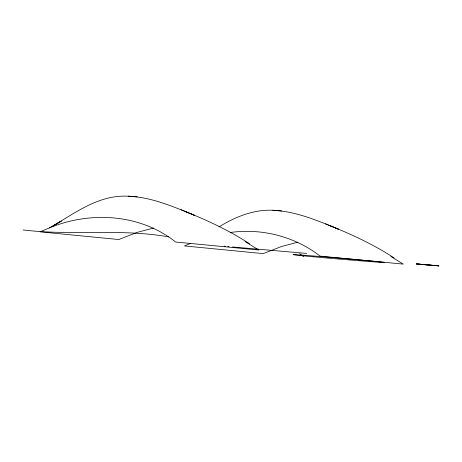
<?xml version="1.0" encoding="UTF-8"?>
<svg xmlns="http://www.w3.org/2000/svg" width="462" height="462" viewBox="0 0 462 462"><rect width="100%" height="100%" fill="white"/><g stroke="black" fill="none" stroke-linecap="round" stroke-linejoin="round"><path stroke-width="0.69" d="M219.011 226.894C235.106 216.897 253.569 209.413 272.817 210.262C295.917 211.313 317.608 220.605 338.675 229.308L325.444 223.775M153.575 228.037L137.341 232.317L118.751 239.524L40.021 231.843L49.342 227.939L61.336 221.079L52.945 225.993C74.89 212.913 97.147 196.356 123.839 196.119C148.539 195.928 171.818 205.988 194.225 215.217L180.994 209.69M190.685 243.33L184.471 245.934L263.201 253.615L281.791 246.408L298.025 242.128M49.342 227.939C90.24 210.915 140.321 213.842 175.658 242.03L258.824 250.017L245.131 241.638M230.336 232.49C261.873 228.043 294.923 236.544 320.108 256.115L403.274 264.108L390.835 256.433M23.1 229.926C71.448 235.972 120.443 228.286 168.578 236.891M428.135 264.853L438.9 265.881L416.343 263.935L428.262 264.841M128.367 196.171L137.197 196.881M272.817 210.262L281.647 210.972M416.343 263.935L438.9 265.881M306.664 253.43L232.6 246.962M418.526 264.12L427.102 264.957M224.145 246.119L225.56 246.263M227.679 246.483L229.094 246.627M329.36 225.421C351.778 234.436 373.839 244.652 394.092 257.923M184.91 211.33C207.328 220.351 229.389 230.561 249.647 243.832M299.728 253.713L303.655 256.687M313.427 256.78A45.703 0.479 4.9 0 0 384.211 262.48A45.703 0.479 4.9 0 0 318.688 256.398A45.703 0.479 4.9 0 0 313.427 256.78"/></g></svg>
